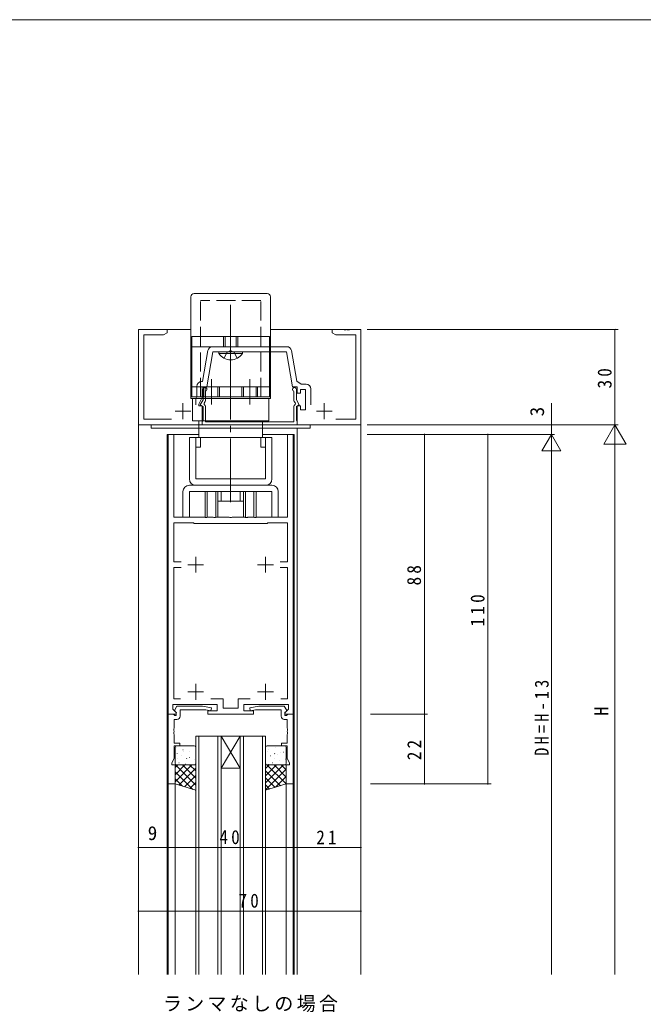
# Model space of a CAD drawing. Units: millimetres, scale not verified. Extents: x -567 to 567, y -403 to 403.
# Drawn here: x -284.5 to -88.2, y 86.7 to 399 of the extents above; entities that cross this region are included whole.
import ezdxf
from ezdxf.enums import TextEntityAlignment as Align

# ---------------------------------------------------------------- set-up
doc = ezdxf.new("R2010")
doc.units = ezdxf.units.MM
doc.header["$LTSCALE"] = 2
doc.linetypes.add('USER2', pattern=[13, 10, -1, 1, -1])
doc.linetypes.add('USER4', pattern=[4, 3, -1])
for name, color, linetype, lineweight in [('0-1_YKK_ZWAK', 7, 'Continuous', 18), ('0-3_YKK_11', 7, 'Continuous', 18), ('0-4_YKK_12', 2, 'Continuous', 18), ('0-5_YKK_13', 4, 'Continuous', 18), ('0-6_YKK_D', 6, 'Continuous', 18)]:
    doc.layers.add(name, color=color, linetype=linetype, lineweight=lineweight)
doc.layers.add('0-2_USER1', color=7, linetype='Continuous')
doc.styles.add('ＭＳ ゴシック', font='')
doc.styles.get('ＭＳ ゴシック').set_extended_font_data('MS Gothic')

msp = doc.modelspace()

# ---------------------------------------------------------------- linework, layer by layer
at = {"layer": '0-1_YKK_ZWAK'}
msp.add_line((537.274, 399), (-562.726, 399), dxfattribs=at)
at = {"layer": '0-3_YKK_11'}
for p, q in [((-247.11, 301.5), (-238.11, 301.5)), ((-247.11, 271.5), (-247.11, 301.5)), ((-245.48, 299.87), (-245.48, 273.3)), ((-239.201, 299.87), (-245.48, 299.87)), ((-238.11, 300.5), (-239.201, 299.87)), ((-238.11, 301.5), (-238.11, 300.5)), ((-186.11, 301.5), (-182.568, 301.5)), ((-186.11, 300.5), (-186.11, 301.5)), ((-185.019, 299.87), (-186.11, 300.5)), ((-178.74, 299.87), (-185.019, 299.87)), ((-182.568, 301.5), (-182.385, 301.38)), ((-182.385, 301.38), (-181.835, 301.38)), ((-181.835, 301.38), (-181.652, 301.5)), ((-181.652, 301.5), (-181.568, 301.5)), ((-181.568, 301.5), (-181.385, 301.38)), ((-181.385, 301.38), (-180.835, 301.38)), ((-180.835, 301.38), (-180.652, 301.5)), ((-180.652, 301.5), (-177.11, 301.5)), ((-178.74, 273.3), (-178.74, 299.87)), ((-177.11, 301.5), (-177.11, 271.5)), ((-226.978, 285.13), (-225.257, 294.89)), ((-223.671, 294.5), (-225.61, 283.5)), ((-223.78, 296.13), (-200.441, 296.13)), ((-200.55, 294.5), (-223.671, 294.5)), ((-198.61, 283.5), (-200.55, 294.5)), ((-198.963, 294.89), (-197.272, 285.3)), ((-227.24, 285.13), (-226.978, 285.13)), ((-197.272, 285.3), (-195.887, 284.33)), ((-195.887, 284.33), (-194.38, 284.33)), ((-228.74, 280.506), (-228.74, 283.63)), ((-227.11, 283.5), (-227.11, 280.145)), ((-225.61, 283.5), (-227.11, 283.5)), ((-226.81, 282.7), (-226.81, 279.351)), ((-226.01, 281.952), (-225.877, 282.201)), ((-226.01, 279.405), (-226.01, 281.952)), ((-197.11, 283.5), (-198.61, 283.5)), ((-198.343, 282.201), (-198.21, 281.952)), ((-198.21, 281.952), (-198.21, 279.405)), ((-197.41, 279.351), (-197.41, 282.7)), ((-197.11, 281.5), (-197.11, 283.5)), ((-196.11, 281.5), (-197.11, 281.5)), ((-196.11, 282.7), (-196.11, 281.5)), ((-194.51, 282.7), (-196.11, 282.7)), ((-194.51, 276.3), (-194.51, 282.7)), ((-192.88, 282.83), (-192.88, 277.8)), ((-233.11, 278.3), (-233.11, 273.3)), ((-229.11, 279.712), (-228.74, 280.506)), ((-229.11, 277.8), (-229.11, 279.712)), ((-227.11, 280.145), (-228.11, 278)), ((-228.11, 278), (-228.11, 277.5)), ((-226.81, 279.351), (-227.72, 277.775)), ((-226.482, 278.319), (-226.144, 278.905)), ((-226.404, 277.93), (-226.482, 278.319)), ((-198.076, 278.905), (-197.738, 278.319)), ((-197.738, 278.319), (-197.816, 277.93)), ((-196.5, 277.775), (-197.41, 279.351)), ((-188.61, 278.3), (-188.61, 273.3)), ((-235.61, 275.8), (-230.61, 275.8)), ((-228.11, 277.5), (-227.11, 277.5)), ((-227.72, 277.775), (-226.81, 277.25)), ((-227.11, 277.5), (-227.11, 271.5)), ((-226.81, 277.25), (-226.81, 272.933)), ((-226.01, 272.5), (-226.01, 277.135)), ((-198.21, 277.135), (-198.21, 272.5)), ((-197.41, 277.25), (-196.5, 277.775)), ((-197.41, 272.933), (-197.41, 277.25)), ((-197.11, 277.5), (-196.11, 277.5)), ((-197.11, 271.5), (-197.11, 277.5)), ((-196.11, 277.5), (-196.11, 276.3)), ((-196.11, 276.3), (-194.51, 276.3)), ((-191.11, 275.8), (-186.11, 275.8)), ((-245.48, 273.3), (-236.731, 273.3)), ((-226.96, 272.673), (-227.06, 272.5)), ((-227.06, 272.5), (-227.06, 271.5)), ((-226.81, 272.933), (-226.96, 272.673)), ((-198.21, 272.5), (-226.01, 272.5)), ((-197.26, 272.673), (-197.41, 272.933)), ((-197.16, 272.5), (-197.26, 272.673)), ((-197.16, 271.5), (-197.16, 272.5)), ((-184.989, 273.3), (-178.74, 273.3)), ((-227.11, 271.5), (-247.11, 271.5)), ((-227.06, 271.5), (-197.16, 271.5)), ((-177.11, 271.5), (-197.11, 271.5)), ((-237.809, 268.5), (-236.009, 268.5)), ((-237.809, 180.5), (-237.809, 268.5)), ((-236.009, 268.5), (-236.009, 242.5)), ((-200.209, 268.5), (-198.409, 268.5)), ((-200.209, 242.5), (-200.209, 268.5)), ((-198.409, 268.5), (-198.409, 180.5)), ((-236.009, 242.5), (-226.317, 242.5)), ((-236.009, 240.7), (-236.009, 228.4)), ((-229.809, 240.7), (-236.009, 240.7)), ((-229.609, 240.5), (-229.809, 240.7)), ((-206.609, 240.5), (-229.609, 240.5)), ((-226.317, 242.5), (-226.134, 242.38)), ((-226.134, 242.38), (-225.584, 242.38)), ((-225.584, 242.38), (-225.401, 242.5)), ((-225.401, 242.5), (-223.567, 242.5)), ((-223.567, 242.5), (-223.384, 242.38)), ((-223.384, 242.38), (-222.834, 242.38)), ((-222.834, 242.38), (-222.651, 242.5)), ((-222.651, 242.5), (-218.567, 242.5)), ((-218.567, 242.5), (-218.384, 242.38)), ((-218.384, 242.38), (-217.834, 242.38)), ((-217.834, 242.38), (-217.651, 242.5)), ((-217.651, 242.5), (-213.567, 242.5)), ((-213.567, 242.5), (-213.384, 242.38)), ((-213.384, 242.38), (-212.834, 242.38)), ((-212.834, 242.38), (-212.651, 242.5)), ((-212.651, 242.5), (-210.817, 242.5)), ((-210.817, 242.5), (-210.634, 242.38)), ((-210.634, 242.38), (-210.084, 242.38)), ((-210.084, 242.38), (-209.901, 242.5)), ((-209.901, 242.5), (-200.209, 242.5)), ((-206.409, 240.7), (-206.609, 240.5)), ((-200.209, 240.7), (-206.409, 240.7)), ((-200.209, 228.4), (-200.209, 240.7)), ((-236.009, 228.4), (-233.68, 228.4)), ((-229.109, 225), (-229.109, 230)), ((-207.109, 225), (-207.109, 230)), ((-202.538, 228.4), (-200.209, 228.4)), ((-236.009, 226.6), (-236.009, 185.3)), ((-233.68, 226.6), (-236.009, 226.6)), ((-226.609, 227.5), (-231.609, 227.5)), ((-204.609, 227.5), (-209.609, 227.5)), ((-200.209, 226.6), (-202.538, 226.6)), ((-200.209, 185.3), (-200.209, 226.6)), ((-226.609, 187.5), (-231.609, 187.5)), ((-229.109, 185), (-229.109, 190)), ((-204.609, 187.5), (-209.609, 187.5)), ((-207.109, 185), (-207.109, 190)), ((-236.009, 185.3), (-233.911, 185.3)), ((-224.307, 185.3), (-220.509, 185.3)), ((-220.509, 185.3), (-220.509, 182.3)), ((-215.709, 185.3), (-211.911, 185.3)), ((-215.709, 182.3), (-215.709, 185.3)), ((-202.307, 185.3), (-200.209, 185.3)), ((-202.307, 185.3), (-200.209, 185.3)), ((-236.309, 183.5), (-236.309, 182.024)), ((-222.309, 183.5), (-236.309, 183.5)), ((-236.309, 182.024), (-235.173, 180.888)), ((-235.709, 181.788), (-235.009, 183)), ((-235.709, 181.45), (-235.709, 181.788)), ((-235.209, 180.95), (-235.709, 181.45)), ((-235.009, 183), (-227.001, 183)), ((-234.009, 181.8), (-234.009, 179.8)), ((-225.954, 181.8), (-234.009, 181.8)), ((-227.001, 183), (-224.122, 182.492)), ((-224.296, 181.508), (-225.954, 181.8)), ((-225.309, 181.5), (-222.309, 181.5)), ((-225.309, 180.5), (-225.309, 181.5)), ((-224.122, 182.492), (-224.296, 181.508)), ((-222.309, 181.5), (-222.309, 183.5)), ((-220.509, 182.3), (-215.709, 182.3)), ((-213.909, 183.5), (-213.909, 181.5)), ((-199.909, 183.5), (-213.909, 183.5)), ((-213.909, 181.5), (-210.909, 181.5)), ((-209.217, 183), (-212.096, 182.492)), ((-212.096, 182.492), (-211.922, 181.508)), ((-211.922, 181.508), (-210.264, 181.8)), ((-210.909, 181.5), (-210.909, 180.5)), ((-210.264, 181.8), (-202.209, 181.8)), ((-201.209, 183), (-209.217, 183)), ((-202.209, 181.8), (-202.209, 179.8)), ((-200.509, 181.788), (-201.209, 183)), ((-201.045, 180.888), (-199.909, 182.024)), ((-201.009, 180.95), (-200.509, 181.45)), ((-200.509, 181.45), (-200.509, 181.788)), ((-199.909, 182.024), (-199.909, 183.5)), ((-235.333, 180.5), (-237.809, 180.5)), ((-237.809, 180.5), (-236.179, 180.5)), ((-237.809, 158.5), (-237.809, 180.5)), ((-236.179, 180.5), (-235.879, 180.2)), ((-235.879, 180.2), (-235.679, 180)), ((-235.879, 178.8), (-235.879, 176.008)), ((-235.009, 178.8), (-235.879, 178.8)), ((-235.679, 180), (-235.209, 180)), ((-235.173, 180.888), (-235.333, 180.5)), ((-235.209, 180), (-235.209, 180.95)), ((-210.909, 180.5), (-225.309, 180.5)), ((-201.209, 178.8), (-200.339, 178.8)), ((-200.885, 180.5), (-201.045, 180.888)), ((-201.009, 180), (-201.009, 180.95)), ((-200.539, 180), (-201.009, 180)), ((-198.409, 180.5), (-200.885, 180.5)), ((-200.339, 180.2), (-200.539, 180)), ((-200.039, 180.5), (-200.339, 180.2)), ((-200.339, 178.8), (-200.339, 176.008)), ((-198.409, 180.5), (-200.039, 180.5)), ((-198.409, 158.5), (-198.409, 180.5)), ((-235.879, 176.008), (-235.999, 175.825)), ((-235.999, 175.825), (-235.999, 175.275)), ((-235.999, 175.275), (-235.879, 175.092)), ((-235.879, 175.008), (-235.999, 174.825)), ((-235.879, 175.092), (-235.879, 175.008)), ((-200.339, 176.008), (-200.219, 175.825)), ((-200.219, 175.275), (-200.339, 175.092)), ((-200.339, 175.092), (-200.339, 175.008)), ((-200.339, 175.008), (-200.219, 174.825)), ((-200.219, 175.825), (-200.219, 175.275)), ((-235.999, 174.825), (-235.999, 174.275)), ((-235.999, 174.275), (-235.879, 174.092)), ((-235.879, 174.092), (-235.879, 171.3)), ((-200.219, 174.275), (-200.339, 174.092)), ((-200.339, 174.092), (-200.339, 171.3)), ((-200.219, 174.825), (-200.219, 174.275)), ((-235.879, 171.3), (-234.109, 171.3)), ((-235.879, 170.5), (-235.879, 166.565)), ((-234.109, 170.5), (-235.879, 170.5)), ((-234.109, 171.3), (-234.109, 170.5)), ((-202.109, 171.3), (-202.109, 170.5)), ((-200.339, 171.3), (-202.109, 171.3)), ((-202.109, 170.5), (-200.339, 170.5)), ((-200.339, 170.5), (-200.339, 166.565)), ((-235.879, 166.565), (-236.609, 165)), ((-200.339, 166.565), (-199.609, 165)), ((-236.609, 165), (-236.609, 164.5)), ((-236.609, 164.5), (-235.609, 164.5)), ((-235.609, 164.5), (-235.609, 158.5)), ((-200.609, 164.5), (-200.609, 158.5)), ((-199.609, 164.5), (-200.609, 164.5)), ((-199.609, 165), (-199.609, 164.5)), ((-235.609, 158.5), (-237.809, 158.5)), ((-200.609, 158.5), (-198.409, 158.5))]:
    msp.add_line(p, q, dxfattribs=at)
for centre, radius, start, end in [((-223.78, 294.63), 1.5, 90.00001, 169.99999), ((-200.441, 294.63), 1.5, 10.00001, 89.99999), ((-227.24, 283.63), 1.5, 90.00001, 179.99999), ((-194.38, 282.83), 1.5, 0.00001, 89.99999), ((-226.21, 282.7), 0.6, 303.74896, 179.99997), ((-198.01, 282.7), 0.6, 0.00003, 236.25104), ((-227.01, 279.405), 1, 329.99995, 359.99996), ((-197.21, 279.405), 1, 180.00004, 210.00005), ((-227.01, 277.135), 1, 0.00003, 52.71197), ((-197.21, 277.135), 1, 127.28803, 179.99997), ((-235.009, 179.8), 1, 270.00001, 359.99999), ((-201.209, 179.8), 1, 180.00001, 269.99999)]:
    msp.add_arc(centre, radius, start, end, dxfattribs=at)
at = {"layer": '0-4_YKK_12'}
for p, q in [((-247.11, 301.5), (-247.11, 98.5)), ((-247.11, 301.5), (-230.61, 301.5)), ((-205.61, 301.5), (-177.11, 301.5)), ((-177.11, 301.5), (-177.11, 98.5)), ((-197.11, 270.5), (-197.11, 98.5)), ((-238.11, 268.5), (-228.11, 268.5)), ((-238.109, 268.5), (-238.109, 98.5)), ((-208.11, 268.5), (-198.11, 268.5)), ((-198.109, 268.5), (-198.109, 98.5)), ((-221.109, 173.5), (-229.109, 173.5)), ((-229.109, 173.5), (-229.109, 98.5)), ((-228.109, 98.5), (-228.109, 173.5)), ((-222.109, 173.5), (-222.109, 98.5)), ((-215.109, 173.5), (-221.109, 163.5)), ((-221.109, 173.5), (-215.109, 163.5)), ((-221.109, 173.5), (-215.109, 173.5)), ((-221.109, 98.5), (-221.109, 173.5)), ((-207.109, 173.5), (-215.109, 173.5)), ((-215.109, 173.5), (-215.109, 98.5)), ((-214.109, 98.5), (-214.109, 173.5)), ((-208.109, 173.5), (-208.109, 98.5)), ((-207.109, 98.5), (-207.109, 173.5)), ((-221.109, 163.5), (-215.109, 163.5)), ((-237.809, 98.5), (-237.809, 158.8)), ((-235.609, 98.5), (-235.609, 158.5)), ((-200.609, 98.5), (-200.609, 159.166)), ((-198.409, 98.5), (-198.409, 158.8))]:
    msp.add_line(p, q, dxfattribs=at)
at = {"layer": '0-5_YKK_13'}
for p, q in [((-206.61, 312.83), (-229.61, 312.83)), ((-230.61, 311.83), (-230.61, 280.633)), ((-205.61, 281.872), (-205.61, 311.83)), ((-230.31, 299.33), (-230.31, 280.33)), ((-230.31, 299.33), (-205.91, 299.33)), ((-205.91, 299.33), (-205.91, 280.33)), ((-221.86, 294.5), (-214.36, 294.5)), ((-221.86, 293.991), (-221.86, 294.5)), ((-221.86, 293.991), (-214.36, 293.991)), ((-214.36, 293.991), (-214.36, 294.5)), ((-230.31, 283.53), (-205.91, 283.53)), ((-205.61, 279.83), (-205.61, 281.872)), ((-230.61, 280.633), (-230.61, 279.83)), ((-230.61, 280.33), (-205.61, 280.33)), ((-230.61, 279.83), (-205.61, 279.83)), ((-230.31, 280.33), (-205.91, 280.33)), ((-206.11, 279.83), (-230.11, 279.83)), ((-230.11, 279.83), (-230.11, 272.833)), ((-206.11, 279.83), (-206.11, 272.833)), ((-230.11, 272.833), (-206.11, 272.833)), ((-228.11, 272.833), (-228.11, 267.497)), ((-208.11, 272.833), (-208.11, 267.497)), ((-243.11, 271.5), (-193.11, 271.5)), ((-243.11, 270.5), (-243.11, 271.5)), ((-243.11, 270.5), (-193.11, 270.5)), ((-193.11, 270.5), (-193.11, 271.5)), ((-231.11, 267.497), (-231.11, 254.497)), ((-231.11, 267.497), (-205.11, 267.497)), ((-229.11, 267.497), (-229.11, 254.497)), ((-227.61, 267.497), (-227.61, 264.497)), ((-207.11, 254.497), (-207.11, 267.497)), ((-205.11, 267.497), (-205.11, 254.497)), ((-227.61, 264.497), (-229.11, 264.497)), ((-207.11, 254.497), (-229.11, 254.497)), ((-233.11, 250.497), (-233.11, 242.497)), ((-205.11, 252.497), (-231.11, 252.497)), ((-205.11, 250.497), (-231.11, 250.497)), ((-231.11, 242.497), (-231.11, 250.497)), ((-226.11, 250.497), (-226.11, 242.497)), ((-222.11, 250.497), (-226.11, 250.497)), ((-225.453, 250.497), (-225.453, 242.497)), ((-222.767, 250.497), (-222.767, 242.497)), ((-222.11, 242.497), (-222.11, 250.497)), ((-221.11, 250.497), (-221.11, 247.497)), ((-215.11, 247.497), (-215.11, 250.497)), ((-214.11, 250.497), (-214.11, 242.497)), ((-210.11, 250.497), (-214.11, 250.497)), ((-213.453, 250.497), (-213.453, 242.497)), ((-210.767, 250.497), (-210.767, 242.497)), ((-210.11, 242.497), (-210.11, 250.497)), ((-205.11, 250.497), (-205.11, 242.497)), ((-203.11, 250.497), (-203.11, 242.497)), ((-214.11, 247.497), (-222.11, 247.497)), ((-235.609, 170), (-235.609, 165)), ((-235.165, 169.936), (-235.121, 169.96)), ((-229.609, 170.5), (-235.109, 170.5)), ((-233.14, 169.202), (-233.096, 169.226)), ((-232.826, 168.782), (-232.82, 168.79)), ((-231.064, 168.77), (-231.02, 168.794)), ((-229.109, 165), (-229.109, 170)), ((-207.109, 165), (-207.109, 170)), ((-206.609, 170.5), (-201.109, 170.5)), ((-206.392, 168.782), (-206.399, 168.79)), ((-206.078, 169.202), (-206.122, 169.226)), ((-204.053, 169.936), (-204.097, 169.96)), ((-201.977, 170.369), (-202.021, 170.393)), ((-200.609, 170), (-200.609, 165)), ((-234.973, 167.992), (-234.926, 168.08)), ((-234.801, 166.577), (-234.795, 166.585)), ((-233.731, 167.312), (-233.688, 167.336)), ((-232.083, 166.467), (-232.037, 166.555)), ((-231.707, 166.578), (-231.663, 166.602)), ((-231.04, 166.762), (-231.034, 166.77)), ((-229.63, 166.146), (-229.586, 166.17)), ((-205.487, 167.312), (-205.531, 167.336)), ((-204.417, 166.577), (-204.424, 166.585)), ((-204.245, 167.992), (-204.292, 168.08)), ((-203.41, 167.745), (-203.454, 167.769)), ((-202.819, 165.855), (-202.863, 165.879)), ((-202.364, 168.299), (-202.371, 168.307)), ((-201.385, 168.479), (-201.429, 168.503)), ((-200.742, 166.287), (-200.786, 166.311)), ((-235.609, 164.5), (-229.109, 164.5)), ((-235.609, 158.5), (-235.609, 164.5)), ((-235.609, 159.166), (-230.275, 164.5)), ((-235.609, 161.411), (-232.52, 164.5)), ((-235.609, 163.656), (-234.765, 164.5)), ((-229.109, 158.098), (-235.511, 164.5)), ((-235.109, 164.5), (-229.609, 164.5)), ((-234.401, 158.128), (-229.109, 163.421)), ((-234.374, 165.121), (-234.331, 165.145)), ((-229.109, 160.343), (-233.266, 164.5)), ((-232.982, 164.595), (-232.975, 164.602)), ((-232.298, 164.688), (-232.254, 164.712)), ((-229.109, 162.588), (-231.021, 164.5)), ((-229.109, 164.5), (-229.109, 156.5)), ((-207.109, 164.5), (-207.109, 156.5)), ((-200.609, 164.5), (-207.109, 164.5)), ((-207.109, 158.853), (-201.462, 164.5)), ((-207.109, 161.098), (-203.707, 164.5)), ((-207.109, 163.343), (-205.952, 164.5)), ((-207.109, 156.608), (-200.609, 163.108)), ((-202.394, 157.951), (-207.109, 162.666)), ((-206.92, 164.688), (-206.964, 164.712)), ((-200.677, 158.479), (-206.698, 164.5)), ((-201.109, 164.5), (-206.609, 164.5)), ((-206.236, 164.595), (-206.243, 164.602)), ((-204.844, 165.121), (-204.888, 165.145)), ((-200.609, 160.656), (-204.453, 164.5)), ((-200.609, 162.901), (-202.208, 164.5)), ((-200.609, 158.5), (-200.609, 164.5)), ((-230.043, 156.788), (-235.609, 162.353)), ((-233.286, 157.785), (-235.609, 160.108)), ((-232.684, 157.6), (-229.109, 161.176)), ((-204.111, 157.422), (-207.109, 160.421)), ((-204.022, 157.45), (-200.609, 160.863)), ((-229.109, 156.5), (-235.609, 158.5)), ((-230.968, 157.072), (-229.109, 158.93)), ((-229.251, 156.544), (-229.109, 156.685)), ((-207.109, 156.5), (-200.609, 158.5)), ((-205.828, 156.894), (-207.109, 158.176)), ((-200.779, 158.448), (-200.609, 158.618))]:
    msp.add_line(p, q, dxfattribs=at)
at = {"layer": '0-5_YKK_13', "linetype": 'USER4'}
for p, q in [((-227.61, 280.33), (-227.61, 310.63)), ((-208.61, 310.63), (-227.61, 310.63)), ((-208.61, 280.33), (-208.61, 310.63)), ((-220.36, 299.33), (-220.36, 296.13)), ((-219.81, 296.13), (-219.81, 299.33)), ((-216.41, 296.13), (-216.41, 299.33)), ((-215.86, 299.33), (-215.86, 296.13)), ((-230.31, 296.13), (-205.91, 296.13)), ((-220.16, 292.491), (-219.255, 294.346)), ((-219.255, 294.346), (-218.11, 294.955)), ((-216.965, 294.346), (-218.11, 294.955)), ((-216.06, 292.491), (-216.965, 294.346)), ((-226.61, 280.33), (-226.61, 283.53)), ((-226.11, 280.33), (-226.11, 283.53)), ((-222.11, 280.33), (-222.11, 283.53)), ((-221.61, 280.33), (-221.61, 283.53)), ((-214.61, 280.33), (-214.61, 283.53)), ((-214.11, 280.33), (-214.11, 283.53)), ((-210.11, 280.33), (-210.11, 283.53)), ((-209.61, 280.33), (-209.61, 283.53))]:
    msp.add_line(p, q, dxfattribs=at)
at = {"layer": '0-5_YKK_13', "linetype": 'USER2'}
for p, q in [((-218.11, 247.196), (-218.11, 309.297)), ((-218.11, 289.5), (-218.11, 307)), ((-218.11, 301.028), (-218.11, 294.518)), ((-224.11, 277.969), (-224.11, 285.891)), ((-212.11, 277.969), (-212.11, 285.891))]:
    msp.add_line(p, q, dxfattribs=at)
at = {"layer": '0-5_YKK_13'}
msp.add_lwpolyline([(-208.61, 267.497), (-208.61, 264.497), (-207.11, 264.497)], dxfattribs=at)
for centre, radius, start, end in [((-229.61, 311.83), 1, 90, 180), ((-206.61, 311.83), 1, 0, 90), ((-218.11, 296.527), 4.527, 214.06671, 325.93329), ((-229.11, 254.497), 2, 180, 270), ((-207.11, 254.497), 2, 270, 0), ((-231.11, 250.497), 2, 90, 180), ((-205.11, 250.497), 2, 0, 90), ((-235.109, 170), 0.5, 90, 180), ((-229.609, 170), 0.5, 0, 90), ((-206.609, 170), 0.5, 90, 180), ((-201.109, 170), 0.5, 0, 90), ((-235.109, 165), 0.5, 180, 270), ((-229.609, 165), 0.5, 270, 0), ((-206.609, 165), 0.5, 180, 270), ((-201.109, 165), 0.5, 270, 0)]:
    msp.add_arc(centre, radius, start, end, dxfattribs=at)
at = {"layer": '0-6_YKK_D'}
for p, q in [((-175.11, 301.5), (-96.11, 301.5)), ((-97.11, 271.5), (-97.11, 301.5)), ((-117.11, 271.5), (-117.11, 278.4)), ((-175.11, 271.5), (-96.11, 271.5)), ((-175.11, 271.5), (-116.11, 271.5)), ((-175.11, 271.5), (-96.11, 271.5)), ((-117.11, 268.5), (-117.11, 271.5)), ((-97.11, 271.5), (-100.61, 265.438)), ((-97.11, 271.5), (-97.11, 259.376)), ((-97.11, 271.5), (-93.61, 265.438)), ((-175.11, 268.5), (-116.11, 268.5)), ((-175.11, 268.5), (-116.11, 268.5)), ((-174.11, 268.5), (-136.11, 268.5)), ((-174.11, 268.5), (-156.11, 268.5)), ((-157.11, 268.5), (-157.11, 180.5)), ((-137.11, 158.5), (-137.11, 268.5)), ((-117.11, 268.5), (-120.11, 263.304)), ((-117.11, 268.5), (-117.11, 258.108)), ((-117.11, 268.5), (-114.11, 263.304)), ((-120.11, 263.304), (-114.11, 263.304)), ((-117.11, 262.5), (-117.11, 98.5)), ((-100.61, 265.438), (-93.61, 265.438)), ((-97.11, 98.5), (-97.11, 264.5)), ((-174.11, 180.5), (-156.11, 180.5)), ((-174.11, 180.5), (-156.11, 180.5)), ((-157.11, 180.5), (-157.11, 158.5)), ((-174.11, 158.5), (-136.11, 158.5)), ((-174.11, 158.5), (-156.11, 158.5)), ((-238.11, 138.5), (-247.11, 138.5)), ((-198.11, 138.5), (-238.11, 138.5)), ((-198.11, 138.5), (-177.11, 138.5)), ((-177.11, 118.5), (-247.11, 118.5))]:
    msp.add_line(p, q, dxfattribs=at)
for centre, start, end in [((-97.11, 301.5), 90, 270), ((-97.11, 301.5), 270, 90), ((-117.11, 271.5), 90, 270), ((-117.11, 271.5), 270, 90), ((-157.11, 268.5), 90, 270), ((-157.11, 268.5), 270, 90), ((-137.11, 268.5), 90, 270), ((-137.11, 268.5), 270, 90), ((-157.11, 180.5), 90, 270), ((-157.11, 180.5), 90, 270), ((-157.11, 180.5), 270, 90), ((-157.11, 180.5), 270, 90), ((-157.11, 158.5), 90, 270), ((-157.11, 158.5), 270, 90), ((-137.11, 158.5), 90, 270), ((-137.11, 158.5), 270, 90), ((-247.11, 138.5), 0, 180), ((-247.11, 138.5), 180, 0), ((-238.11, 138.5), 0, 180), ((-238.11, 138.5), 0, 180), ((-238.11, 138.5), 180, 0), ((-238.11, 138.5), 180, 0), ((-198.11, 138.5), 0, 180), ((-198.11, 138.5), 0, 180), ((-198.11, 138.5), 180, 0), ((-198.11, 138.5), 180, 0), ((-177.11, 138.5), 0, 180), ((-177.11, 138.5), 180, 0), ((-247.11, 118.5), 0, 180), ((-247.11, 118.5), 180, 0), ((-177.11, 118.5), 0, 180), ((-177.11, 118.5), 180, 0)]:
    msp.add_arc(centre, 0.106, start, end, dxfattribs=at)

# ---------------------------------------------------------------- texts
at = {"layer": '0-2_USER1', "insert": (-239.457, 86.666), "char_height": 4.399, "attachment_point": 7, "style": 'ＭＳ ゴシック'}
msp.add_mtext('\\T1.17;ランマなしの場合', dxfattribs=at)
at = {"layer": '0-6_YKK_D', "color": 7, "style": 'ＭＳ ゴシック'}
for s, p in [('3', (-118.11, 274.2)), ('H', (-97.91, 179.9))]:
    msp.add_text(s, height=4.399, rotation=90, dxfattribs=at).set_placement(p, align=Align.BOTTOM_LEFT)
msp.add_text('9', height=4.399, dxfattribs=at).set_placement((-244.21, 139.5), align=Align.BOTTOM_LEFT)
at = {"layer": '0-6_YKK_D', "color": 7, "char_height": 4.399, "attachment_point": 7, "rotation": 90, "style": 'ＭＳ ゴシック'}
for s, insert in [('\\T1.37;\\W0.9;30', (-98.11, 282.98)), ('\\T1.37;\\W0.9;88', (-158.11, 220.98)), ('\\T1.38;\\W0.9;110', (-138.11, 208.06)), ('\\T1.4;\\W0.85;DH=H-13', (-117.91, 167.38)), ('\\T1.37;\\W0.9;22', (-158.11, 165.98))]:
    msp.add_mtext(s, dxfattribs=dict(at, insert=insert))
at = {"layer": '0-6_YKK_D', "color": 7, "char_height": 4.399, "attachment_point": 7, "style": 'ＭＳ ゴシック'}
for s, insert in [('\\T1.37;\\W0.9;40', (-221.63, 139.5)), ('\\T1.37;\\W0.9;21', (-191.13, 139.5)), ('\\T1.37;\\W0.9;70', (-215.63, 119.5))]:
    msp.add_mtext(s, dxfattribs=dict(at, insert=insert))

doc.saveas('drawing.dxf')
